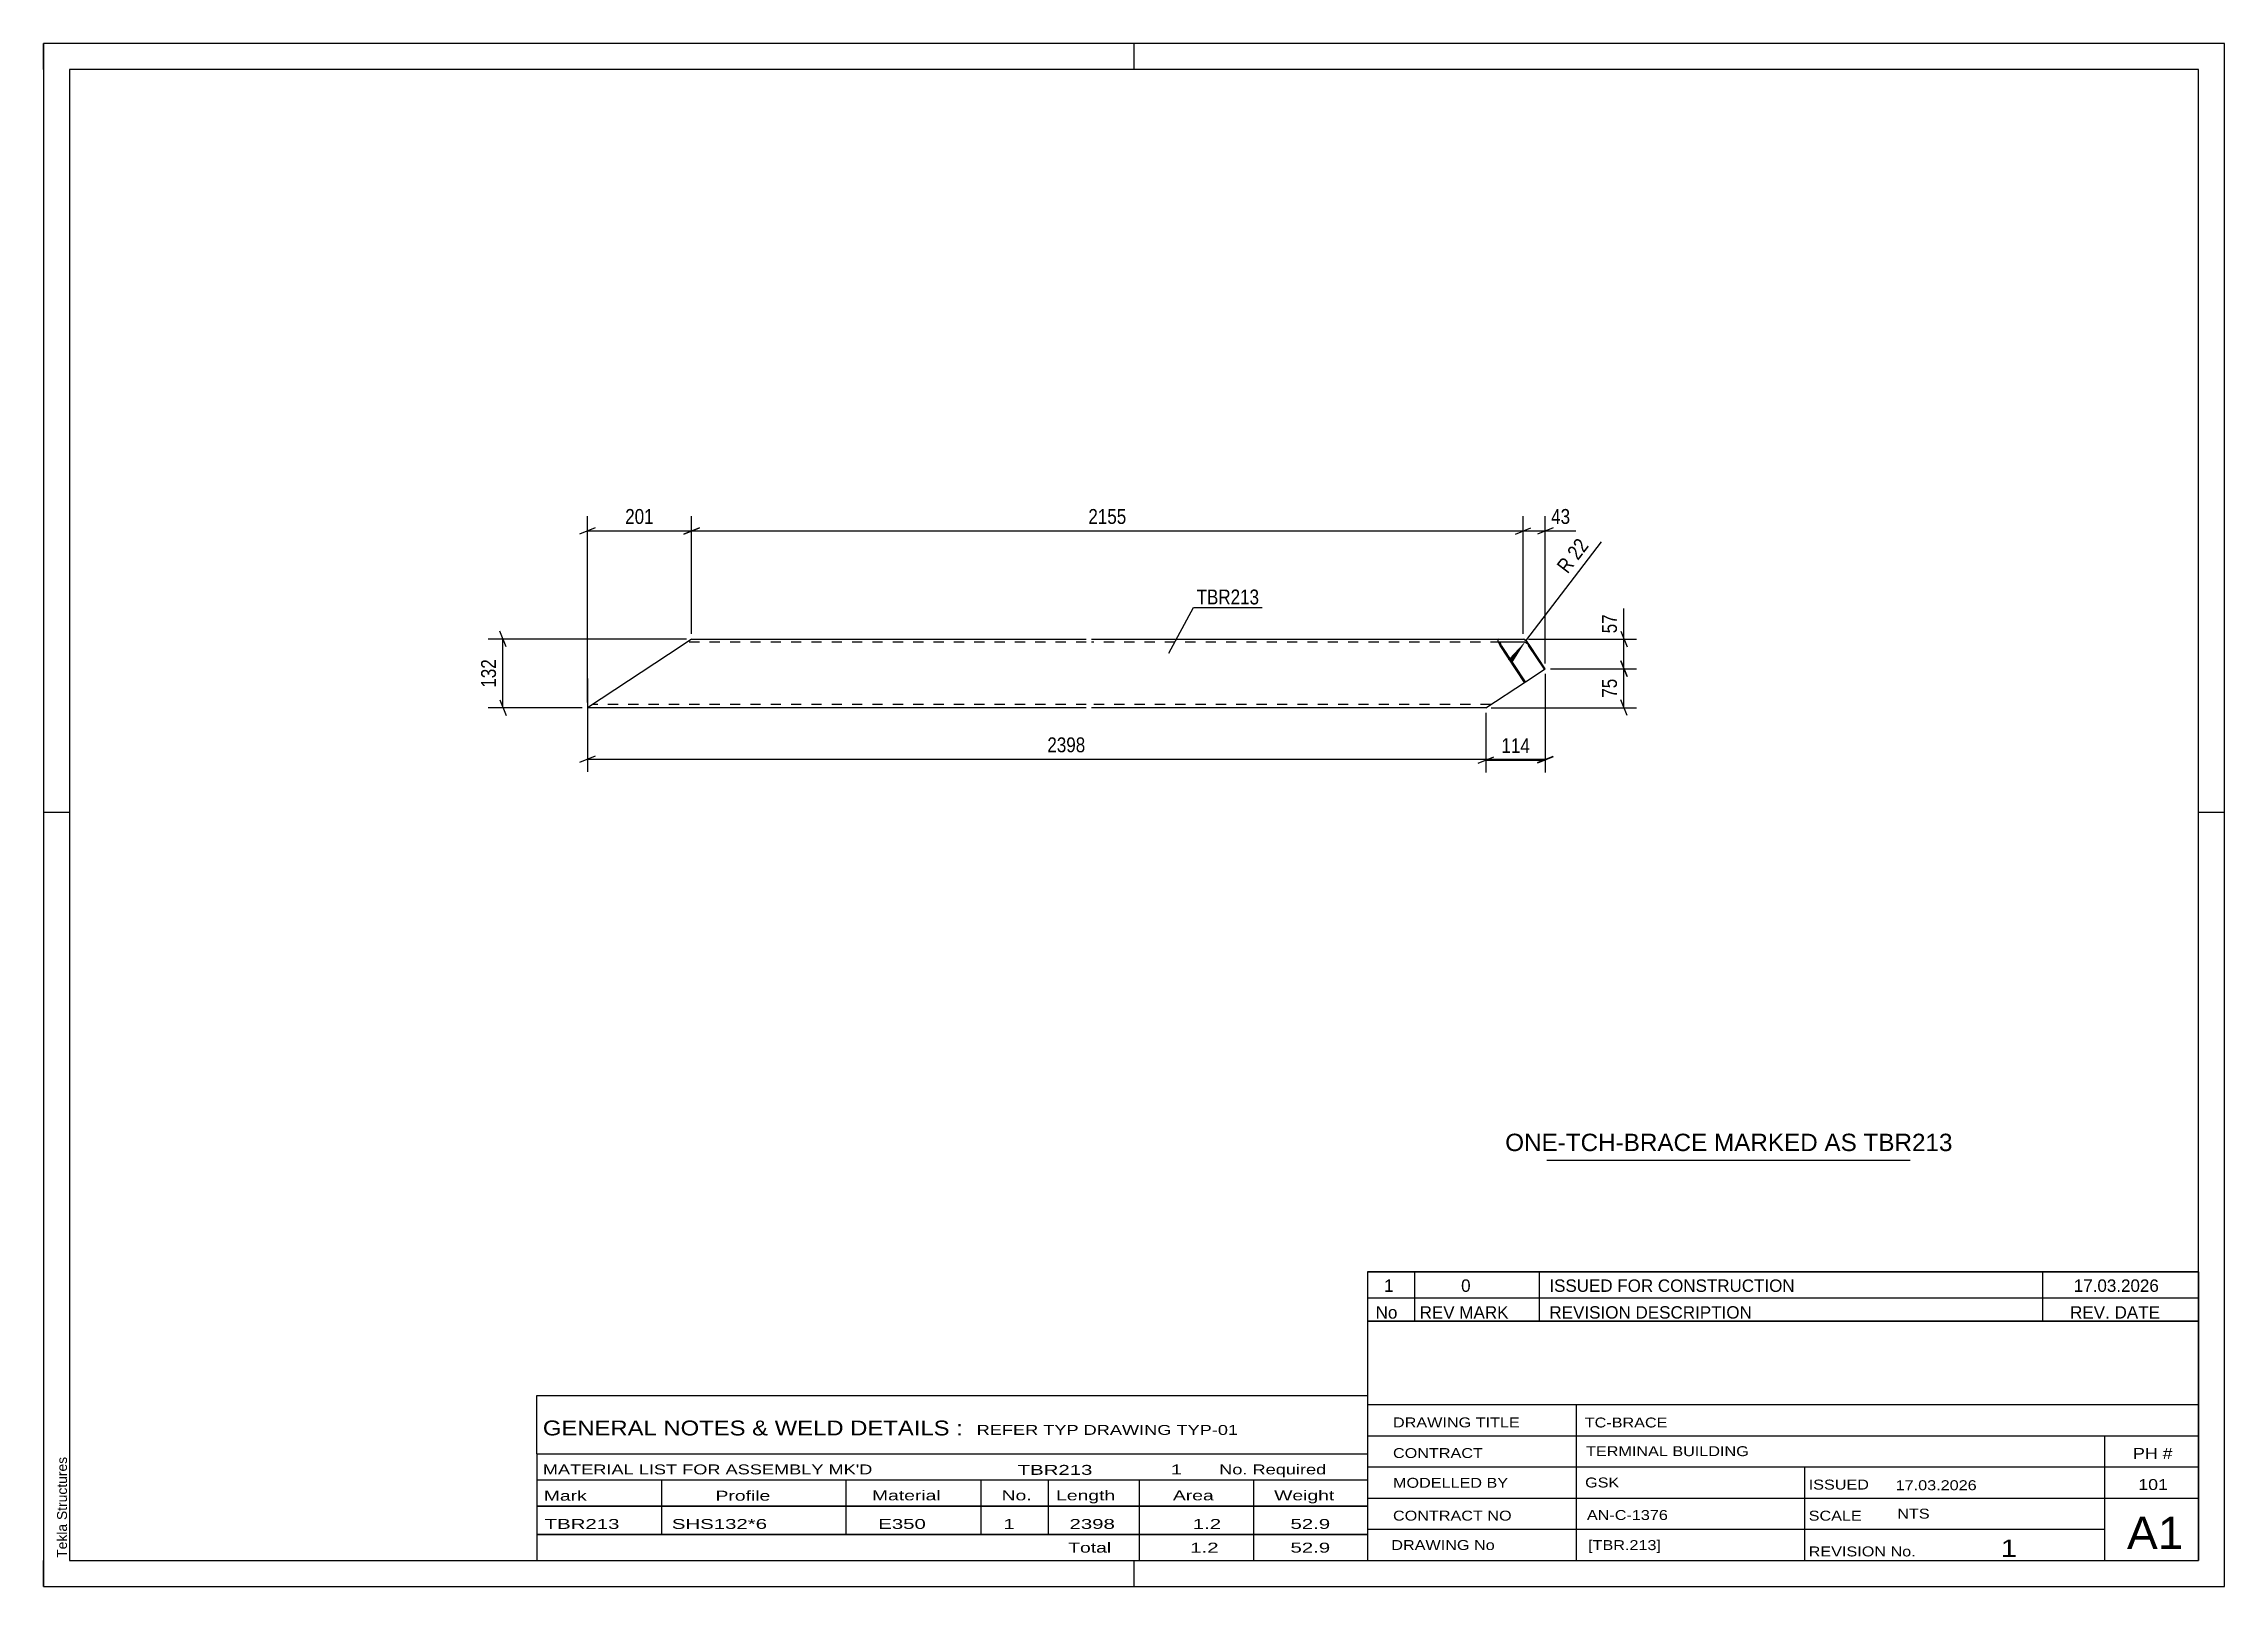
# Model space of a CAD drawing. Header units: millimetres. Extents: x 0 to 420, y 0 to 297.
import ezdxf

# ---------------------------------------------------------------- set-up
doc = ezdxf.new("R2010")
doc.units = ezdxf.units.MM
doc.linetypes.add('DXK_LINE_DOT2', pattern=[3.9198, 1.9599, -1.9599])
doc.styles.add('Arial', font='ARIAL.TTF', dxfattribs={"height": 0.2})
doc.styles.add('Arial Narrow', font='ARIALN.TTF', dxfattribs={"height": 0.2})

# ---------------------------------------------------------------- blocks, each defined once
blk = doc.blocks.new('Unknown-580638669-1162')
at = {"color": 5, "linetype": 'Continuous'}
for p, q in [((420, 297), (0, 297)), ((0, 297), (0, 0)), ((0, 292), (0, 297)), ((210, 292), (210, 297)), ((420, 0), (420, 297)), ((415, 292), (5, 292)), ((5, 292), (5, 5)), ((415, 5), (415, 292)), ((5, 149), (0, 149)), ((420, 149), (415, 149)), ((0, 0), (0, 5)), ((5, 5), (415, 5)), ((210, 0), (210, 5)), ((0, 0), (420, 0))]:
    blk.add_line(p, q, dxfattribs=at)
at = {"color": 174, "linetype": 'Continuous', "style": 'Arial'}
blk.add_text('Tekla Structures', height=1.9102, rotation=90, dxfattribs=at).set_placement((4.5, 5.5))
blk = doc.blocks.new('Part-580638669-1309 - 1303')
at = {"color": 2, "linetype": 'Continuous'}
for p, q in [((122.96, 181.16), (104.72, 169.16)), ((124.79, 182.36), (122.96, 181.16)), ((124.79, 182.36), (200.79, 182.36)), ((201.79, 182.36), (284.95, 182.36)), ((280.24, 182.36), (280.1, 182.26)), ((280.1, 182.26), (280.1, 182)), ((280.1, 182), (280.25, 181.61)), ((280.25, 181.61), (280.51, 181.16)), ((285.2, 174.03), (280.51, 181.16)), ((280.57, 181.71), (280.64, 181.76)), ((280.57, 181.58), (280.57, 181.71)), ((280.64, 181.39), (280.57, 181.58)), ((285.34, 181.76), (280.64, 181.76)), ((280.77, 181.16), (280.64, 181.39)), ((285.38, 174.15), (280.77, 181.16)), ((285.21, 182.26), (284.95, 182.36)), ((285.55, 182), (285.21, 182.26)), ((285.34, 181.76), (285.47, 181.71)), ((285.47, 181.71), (285.64, 181.58)), ((285.92, 181.61), (285.55, 182)), ((285.64, 181.58), (285.83, 181.39)), ((285.83, 181.39), (286, 181.16)), ((286.26, 181.16), (285.92, 181.61)), ((289.03, 176.55), (286, 181.16)), ((289.21, 176.67), (286.26, 181.16)), ((285.38, 174.15), (289.21, 176.67)), ((277.79, 169.16), (285.38, 174.15)), ((200.79, 169.16), (104.72, 169.16)), ((277.79, 169.16), (201.79, 169.16))]:
    blk.add_line(p, q, dxfattribs=at)
at = {"color": 7, "linetype": 'DXK_LINE_DOT2'}
for p, q in [((200.79, 181.76), (123.87, 181.76)), ((280.64, 181.76), (201.79, 181.76)), ((105.63, 169.76), (105.7, 169.8)), ((200.79, 169.76), (105.63, 169.76)), ((278.7, 169.76), (201.79, 169.76))]:
    blk.add_line(p, q, dxfattribs=at)
blk = doc.blocks.new('StraightDimension-580638669-1352 - 1303')
at = {"color": 7, "linetype": 'Continuous'}
for p, q in [((104.72, 174.76), (104.72, 156.83)), ((289.21, 175.67), (289.21, 156.83)), ((106.22, 159.83), (103.22, 158.63)), ((287.71, 158.63), (290.71, 159.83)), ((104.72, 159.23), (289.21, 159.23))]:
    blk.add_line(p, q, dxfattribs=at)
at = {"color": 0}
blk.add_wipeout([(201.22, 159.98), (201.22, 164.18), (192.71, 164.18), (192.71, 159.98)], dxfattribs=at)
at = {"color": 3, "style": 'Arial Narrow'}
blk.add_text('2398', height=2.863, dxfattribs=at).set_placement((193.31, 160.58))
blk = doc.blocks.new('StraightDimension-580638669-1341 - 1303')
at = {"color": 7, "linetype": 'Continuous'}
for p, q in [((123.79, 182.36), (85.62, 182.36)), ((89.07, 180.86), (87.87, 183.86)), ((88.47, 169.16), (88.47, 182.36)), ((103.72, 169.16), (85.62, 169.16)), ((87.87, 170.66), (89.07, 167.66))]:
    blk.add_line(p, q, dxfattribs=at)
at = {"color": 0}
blk.add_wipeout([(87.72, 179.1), (83.52, 179.1), (83.52, 172.41), (87.72, 172.41)], dxfattribs=at)
at = {"color": 3, "style": 'Arial Narrow'}
blk.add_text('132', height=2.863, rotation=90.0002, dxfattribs=at).set_placement((87.12, 173.01))
blk = doc.blocks.new('StraightDimension-580638669-1867 - 1303')
at = {"color": 7, "linetype": 'Continuous'}
for p, q in [((124.79, 183.36), (124.79, 206.04)), ((284.95, 183.36), (284.95, 206.04)), ((126.29, 203.79), (123.29, 202.59)), ((124.79, 203.19), (284.95, 203.19)), ((283.45, 202.59), (286.45, 203.79))]:
    blk.add_line(p, q, dxfattribs=at)
at = {"color": 0}
blk.add_wipeout([(209.12, 203.94), (209.12, 208.14), (200.61, 208.14), (200.61, 203.94)], dxfattribs=at)
at = {"color": 3, "style": 'Arial Narrow'}
blk.add_text('2155', height=2.863, dxfattribs=at).set_placement((201.21, 204.54))
blk = doc.blocks.new('StraightDimension-580638669-1868 - 1303')
at = {"color": 7, "linetype": 'Continuous'}
for p, q in [((104.72, 170.16), (104.72, 206.04)), ((124.79, 183.36), (124.79, 206.04)), ((106.22, 203.79), (103.22, 202.59)), ((104.72, 203.19), (124.79, 203.19)), ((123.29, 202.59), (126.29, 203.79))]:
    blk.add_line(p, q, dxfattribs=at)
at = {"color": 0}
blk.add_wipeout([(118.1, 203.94), (118.1, 208.14), (111.41, 208.14), (111.41, 203.94)], dxfattribs=at)
at = {"color": 3, "style": 'Arial Narrow'}
blk.add_text('201', height=2.863, dxfattribs=at).set_placement((112.01, 204.54))
blk = doc.blocks.new('StraightDimension-580638669-1611 - 1303')
at = {"color": 7, "linetype": 'Continuous'}
for p, q in [((289.21, 175.67), (289.21, 156.67)), ((277.79, 168.16), (277.79, 156.67)), ((276.29, 158.47), (279.29, 159.67)), ((290.71, 159.67), (287.71, 158.47)), ((277.79, 159.07), (289.21, 159.07))]:
    blk.add_line(p, q, dxfattribs=at)
at = {"color": 0}
blk.add_wipeout([(286.84, 159.82), (286.84, 164.02), (280.16, 164.02), (280.16, 159.82)], dxfattribs=at)
at = {"color": 3, "style": 'Arial Narrow'}
blk.add_text('114', height=2.863, dxfattribs=at).set_placement((280.76, 160.42))
blk = doc.blocks.new('StraightDimension-580638669-1866 - 1303')
at = {"color": 7, "linetype": 'Continuous'}
for p, q in [((284.95, 183.36), (284.95, 206.04)), ((289.21, 177.67), (289.21, 206.04)), ((283.45, 202.59), (286.45, 203.79)), ((284.95, 203.19), (289.21, 203.19)), ((290.71, 203.79), (287.71, 202.59))]:
    blk.add_line(p, q, dxfattribs=at)
at = {"color": 0}
blk.add_wipeout([(294.59, 203.94), (294.59, 208.14), (289.74, 208.14), (289.74, 203.94)], dxfattribs=at)
at = {"color": 7, "linetype": 'Continuous'}
blk.add_line((289.21, 203.19), (295.12, 203.19), dxfattribs=at)
blk.add_line((289.21, 203.19), (295.12, 203.19), dxfattribs=at)
at = {"color": 3, "style": 'Arial Narrow'}
blk.add_text('43', height=2.863, dxfattribs=at).set_placement((290.34, 204.54))
blk = doc.blocks.new('StraightDimension-580638669-1893 - 1303')
at = {"color": 7, "linetype": 'Continuous'}
for p, q in [((285.95, 182.36), (306.76, 182.36)), ((303.76, 183.86), (304.96, 180.86)), ((304.36, 176.67), (304.36, 182.36)), ((290.21, 176.67), (306.76, 176.67)), ((304.96, 175.17), (303.76, 178.17))]:
    blk.add_line(p, q, dxfattribs=at)
at = {"color": 0}
blk.add_wipeout([(303.61, 187.74), (299.41, 187.74), (299.41, 182.88), (303.61, 182.88)], dxfattribs=at)
at = {"color": 7, "linetype": 'Continuous'}
blk.add_line((304.36, 182.36), (304.36, 188.26), dxfattribs=at)
blk.add_line((304.36, 182.36), (304.36, 188.26), dxfattribs=at)
at = {"color": 3, "style": 'Arial Narrow'}
blk.add_text('57', height=2.863, rotation=90.0002, dxfattribs=at).set_placement((303.01, 183.48))
blk = doc.blocks.new('StraightDimension-580638669-1894 - 1303')
at = {"color": 7, "linetype": 'Continuous'}
for p, q in [((290.21, 176.67), (306.76, 176.67)), ((303.76, 178.17), (304.96, 175.17)), ((304.36, 169.16), (304.36, 176.67)), ((278.79, 169.16), (306.76, 169.16)), ((304.96, 167.66), (303.76, 170.66))]:
    blk.add_line(p, q, dxfattribs=at)
at = {"color": 0}
blk.add_wipeout([(303.61, 175.34), (299.41, 175.34), (299.41, 170.48), (303.61, 170.48)], dxfattribs=at)
at = {"color": 3, "style": 'Arial Narrow'}
blk.add_text('75', height=2.863, rotation=90.0002, dxfattribs=at).set_placement((303.01, 171.08))
blk = doc.blocks.new('RadiusDimension-580638669-1910 - 1303')
at = {"linetype": 'Continuous'}
blk.add_hatch(color=7, dxfattribs=at).paths.add_polyline_path([(282.05, 178.38), (285.49, 182.05), (282.85, 177.78)])
at = {"color": 7, "linetype": 'Continuous'}
blk.add_line((285.49, 182.05), (300.04, 201.11), dxfattribs=at)
blk.add_arc((284.16, 180.31), 2.19, 36.4616, 68.8158, dxfattribs=at)
at = {"color": 0}
blk.add_wipeout([(298.57, 200.43), (295.23, 202.98), (290.29, 196.5), (293.63, 193.96)], dxfattribs=at)
at = {"color": 3, "style": 'Arial Narrow'}
blk.add_text('R 22', height=2.863, rotation=52.6376, dxfattribs=at).set_placement((293.51, 194.8))
blk = doc.blocks.new('Unknown-580638669-2039')
at = {"color": 7, "linetype": 'Continuous'}
for p, q in [((255, 60.55), (415, 60.55)), ((415, 60.55), (255, 60.55)), ((255, 60.55), (255, 55.55)), ((264, 60.55), (264, 55.55)), ((288, 60.55), (288, 55.55)), ((385, 60.55), (385, 55.55)), ((415, 60.55), (415, 55.55)), ((255, 55.55), (415, 55.55)), ((255, 55.55), (255, 51.05)), ((255, 55.55), (415, 55.55)), ((264, 55.55), (264, 51.05)), ((288, 55.55), (288, 51.05)), ((385, 55.55), (385, 51.05)), ((415, 55.55), (415, 51.05)), ((415, 51.05), (255, 51.05))]:
    blk.add_line(p, q, dxfattribs=at)
at = {"color": 7, "linetype": 'Continuous', "style": 'Arial Narrow'}
for s, height, width, p in [('1', 2.39, 1.196471, (258.16, 56.7)), ('0', 2.39, 1.196471, (273, 56.7)), ('ISSUED FOR CONSTRUCTION', 2.3861, 1.196471, (290, 56.7)), ('17.03.2026', 2.386, 1.196471, (391, 56.7)), ('No', 2.386, 1.2, (256.54, 51.55)), ('REV MARK', 2.386, 1.2, (265, 51.55)), ('REVISION DESCRIPTION', 2.3861, 1.2, (290, 51.55)), ('REV. DATE', 2.386, 1.2, (390.28, 51.55))]:
    blk.add_text(s, height=height, dxfattribs=dict(at, width=width)).set_placement(p)
blk = doc.blocks.new('Unknown-580638669-2038')
at = {"color": 7, "linetype": 'Continuous'}
for p, q in [((255, 51.05), (255, 5)), ((255, 51.05), (415, 51.05)), ((415, 51), (415, 5)), ((255, 35), (415, 35)), ((295.14, 35), (295.14, 5)), ((255, 29), (415, 29)), ((397, 5.05), (397, 29.05)), ((255, 23), (415, 23)), ((339.14, 23), (339.14, 5)), ((255, 17), (415, 17)), ((255, 11), (397, 11)), ((255, 5), (415, 5))]:
    blk.add_line(p, q, dxfattribs=at)
at = {"color": 7, "style": 'Arial Narrow'}
for s, height, width, p in [('DRAWING TITLE', 1.9089, 1.425378, (259.88, 30.61)), ('TC-BRACE', 1.909, 1.425378, (296.81, 30.59)), ('CONTRACT', 1.909, 1.425378, (259.88, 24.71)), ('TERMINAL BUILDING', 1.9089, 1.425378, (297.06, 25.07)), ('MODELLED BY', 1.9089, 1.425378, (259.88, 18.98)), ('GSK', 1.909, 1.425378, (296.88, 19.04)), ('ISSUED', 1.909, 1.425378, (339.94, 18.64)), ('17.03.2026', 1.909, 1.425378, (356.69, 18.52)), ('CONTRACT NO', 1.9089, 1.425378, (259.88, 12.66)), ('AN-C-1376', 1.909, 1.425378, (297.23, 12.78)), ('SCALE', 1.909, 1.425378, (339.94, 12.65)), ('A1', 6.204, 1.25, (401.24, 7.2)), ('DRAWING No', 1.909, 1.425378, (259.56, 7)), ('[TBR.213]', 1.909, 1.425378, (297.46, 6.99)), ('1', 3.34, 1.5, (376.91, 5.68)), ('REVISION No.', 1.9089, 1.425378, (339.94, 5.77))]:
    blk.add_text(s, height=height, dxfattribs=dict(at, width=width)).set_placement(p)
at = {"color": 7, "linetype": 'Continuous', "style": 'Arial Narrow'}
for s, height, width, p in [('PH #', 2.1, 1.42538, (402.4, 24.55)), ('101', 2.1, 1.42538, (403.41, 18.55)), ('NTS', 1.909, 1.425378, (357, 13.05))]:
    blk.add_text(s, height=height, dxfattribs=dict(at, width=width)).set_placement(p)
blk = doc.blocks.new('Unknown-580638669-2040')
at = {"color": 7, "linetype": 'Continuous'}
for p, q in [((95, 36.75), (255, 36.75)), ((95, 25.5), (95, 36.75)), ((255, 36.75), (255, 25.5)), ((95, 25.5), (255, 25.5)), ((95, 25.5), (95, 20.5)), ((255, 25.5), (255, 20.5)), ((95, 20.5), (255, 20.5)), ((95, 20.5), (95, 15.5)), ((119, 20.5), (119, 15.5)), ((154.5, 20.5), (154.5, 15.5)), ((180.5, 20.5), (180.5, 15.5)), ((193.5, 20.5), (193.5, 15.5)), ((211, 20.5), (211, 15.5)), ((233, 20.5), (233, 15.5)), ((255, 20.5), (255, 15.5)), ((95, 15.5), (255, 15.5)), ((95, 15.45), (95, 10.05)), ((95, 15.45), (255, 15.45)), ((119, 15.5), (119, 10)), ((154.5, 15.5), (154.5, 10)), ((180.5, 15.5), (180.5, 10)), ((193.5, 15.5), (193.5, 10)), ((211, 15.5), (211, 10)), ((233, 15.5), (233, 10)), ((255, 15.45), (255, 10.05)), ((95, 10.05), (255, 10.05)), ((95, 10), (255, 10)), ((95, 10), (95, 5)), ((211, 10), (211, 5)), ((233, 10), (233, 5)), ((255, 10), (255, 5)), ((95, 5), (255, 5))]:
    blk.add_line(p, q, dxfattribs=at)
at = {"color": 7, "style": 'Arial Narrow'}
for s, height, width, p in [('GENERAL NOTES & WELD DETAILS :', 2.8633, 1.4, (96.15, 29.06)), ('REFER TYP DRAWING TYP-01', 1.9089, 1.6, (179.7, 29.16)), ("MATERIAL LIST FOR ASSEMBLY MK'D", 1.9089, 1.6, (96.15, 21.56)), ('TBR213', 1.909, 1.794707, (187.59, 21.47)), ('1', 1.91, 1.794707, (217.08, 21.56)), ('No. Required', 1.9089, 1.6, (226.41, 21.56)), ('Mark', 1.909, 1.7, (96.34, 16.5)), ('Profile', 1.909, 1.7, (129.41, 16.5)), ('Material', 1.909, 1.7, (159.54, 16.56)), ('No.', 1.909, 1.7, (184.5, 16.56)), ('Length', 1.909, 1.7, (195, 16.56)), ('Area', 1.909, 1.7, (217.5, 16.56)), ('Weight', 1.909, 1.7, (237, 16.56))]:
    blk.add_text(s, height=height, dxfattribs=dict(at, width=width)).set_placement(p)
at = {"color": 7, "linetype": 'Continuous', "style": 'Arial Narrow'}
for s, height, width, p in [('TBR213', 1.909, 1.794707, (96.5, 11.06)), ('SHS132*6', 1.909, 1.794707, (121, 11.06)), ('E350', 1.909, 1.794707, (160.74, 11.06)), ('1', 1.91, 1.794707, (184.86, 11.06)), ('2398', 1.909, 1.794707, (197.58, 11.06)), ('1.2', 1.909, 1.794707, (221.32, 11.06)), ('52.9', 1.909, 1.794707, (240.14, 11.06)), ('Total', 1.909, 1.7, (197.33, 6.5)), ('1.2', 1.909, 1.794707, (220.83, 6.5)), ('52.9', 1.909, 1.794707, (240.14, 6.5))]:
    blk.add_text(s, height=height, dxfattribs=dict(at, width=width)).set_placement(p)
blk = doc.blocks.new('Unknown-580638669-2041')
at = {"color": 7, "linetype": 'Continuous'}
blk.add_line((289.5, 82.05), (359.5, 82.05), dxfattribs=at)
at = {"color": 7, "style": 'Arial'}
blk.add_text('ONE-TCH-BRACE MARKED AS TBR213', height=3.3428, dxfattribs=at).set_placement((281.49, 83.8))
blk = doc.blocks.new('Mark-580638669-1305 - 1303')
at = {"color": 0}
blk.add_wipeout([(234.1, 189.04), (234.1, 192.04), (222.05, 192.04), (222.05, 189.04)], dxfattribs=at)
blk.add_wipeout([(234.1, 189.04), (234.1, 192.04), (222.05, 192.04), (222.05, 189.04)], dxfattribs=at)
at = {"color": 30, "linetype": 'Continuous'}
for p, q in [((216.7, 179.67), (221.45, 188.44)), ((221.45, 188.44), (234.7, 188.44))]:
    blk.add_line(p, q, dxfattribs=at)
at = {"color": 3, "style": 'Arial Narrow'}
blk.add_text('TBR213', height=2.863, dxfattribs=at).set_placement((222.05, 189.04))

msp = doc.modelspace()

# ---------------------------------------------------------------- block references
for name in ['Unknown-580638669-1162', 'Part-580638669-1309 - 1303', 'Unknown-580638669-2041', 'Unknown-580638669-2039', 'Unknown-580638669-2038', 'Unknown-580638669-2040']:
    msp.add_blockref(name, (0, 0))

# ---------------------------------------------------------------- next in the draw order: block references
msp.add_blockref('StraightDimension-580638669-1352 - 1303', (0, 0))

# ---------------------------------------------------------------- next in the draw order: block references
for name in ['StraightDimension-580638669-1341 - 1303', 'StraightDimension-580638669-1611 - 1303']:
    msp.add_blockref(name, (0, 0))

# ---------------------------------------------------------------- next in the draw order: block references
msp.add_blockref('StraightDimension-580638669-1867 - 1303', (0, 0))

# ---------------------------------------------------------------- next in the draw order: block references
for name in ['StraightDimension-580638669-1868 - 1303', 'StraightDimension-580638669-1866 - 1303', 'Mark-580638669-1305 - 1303']:
    msp.add_blockref(name, (0, 0))

# ---------------------------------------------------------------- next in the draw order: block references
msp.add_blockref('StraightDimension-580638669-1893 - 1303', (0, 0))

# ---------------------------------------------------------------- next in the draw order: block references
msp.add_blockref('StraightDimension-580638669-1894 - 1303', (0, 0))

# ---------------------------------------------------------------- next in the draw order: block references
msp.add_blockref('RadiusDimension-580638669-1910 - 1303', (0, 0))

doc.saveas('drawing.dxf')
